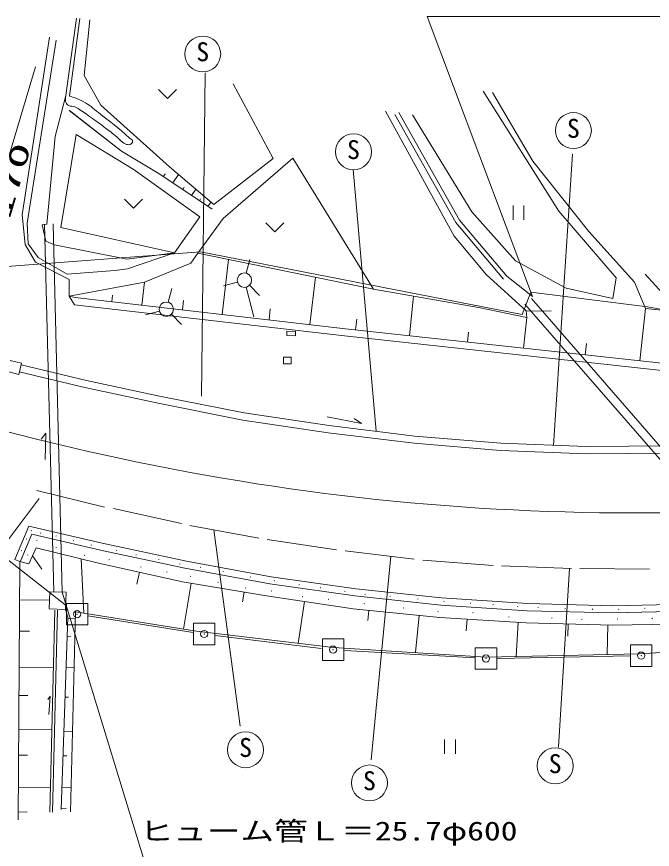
# Model space of a CAD drawing. Units: millimetres, scale not verified. Extents: x 40000 to 680000, y 20000 to 380000.
# Drawn here: x 175754 to 220070, y 235079 to 293084 of the extents above; entities that cross this region are included whole.
import ezdxf
from ezdxf.enums import TextEntityAlignment as Align

# ---------------------------------------------------------------- set-up
doc = ezdxf.new("R2010")
doc.units = ezdxf.units.MM
doc.header["$LTSCALE"] = 1000
doc.header["$PDMODE"] = 32
doc.header["$PDSIZE"] = 500
doc.layers.add('M-BGD-RSTR', color=7, linetype='Continuous', lineweight=13)
doc.styles.add('ＭＳ ゴシック', font='')
doc.styles.get('ＭＳ ゴシック').set_extended_font_data('MS Gothic')

msp = doc.modelspace()

# ---------------------------------------------------------------- linework, layer by layer
at = {"layer": 'M-BGD-RSTR'}
for p, q in [((179189, 287587), (179920, 292987)), ((179438, 287554), (180167, 292953)), ((180861, 292864), (180456, 288975)), ((176137, 279274), (178042, 291663)), ((176496, 278696), (178515, 291453)), ((178515, 291453), (176497, 278696)), ((169918, 265641), (177059, 289600)), ((180456, 288975), (181629, 286911)), ((188641, 266641), (188899, 289168)), ((193635, 283196), (190852, 288397)), ((185649, 288008), (186274, 287383)), ((186899, 288008), (186274, 287383)), ((213541, 279529), (208274, 287895)), ((208916, 287794), (211731, 283017)), ((178442, 284738), (179189, 287587)), ((179427, 286556), (183070, 283724)), ((181629, 286911), (186409, 282629)), ((206252, 277791), (201475, 286490)), ((202129, 286260), (206374, 278742)), ((202390, 286407), (206621, 278914)), ((203357, 286252), (207492, 279486)), ((179902, 284880), (178833, 278388)), ((183867, 282456), (179902, 284880)), ((177850, 278636), (178442, 284738)), ((183070, 283724), (185735, 282112)), ((189490, 280000), (193635, 283196)), ((190146, 279033), (195001, 283222)), ((195001, 283222), (200636, 274107)), ((213180, 263220), (214498, 283506)), ((186409, 282629), (189490, 280000)), ((211731, 283017), (215645, 278107)), ((188518, 279134), (183867, 282456)), ((189384, 279663), (185735, 282112)), ((185993, 281939), (186117, 282124)), ((186643, 281503), (187039, 282092)), ((200817, 264198), (199211, 282437)), ((187331, 281041), (187438, 281200)), ((187947, 280627), (188241, 281066)), ((183275, 280371), (183900, 279746)), ((184525, 280371), (183900, 279746)), ((188490, 280263), (188576, 280392)), ((189086, 279863), (189291, 280169)), ((210372, 279929), (210372, 278929)), ((211122, 279929), (211122, 278929)), ((176348, 277204), (176137, 279274)), ((186750, 276632), (188518, 279134)), ((188391, 276600), (190146, 279033)), ((207492, 279486), (210533, 276082)), ((217555, 274899), (213541, 279529)), ((176569, 277253), (176496, 278696)), ((176497, 278696), (176569, 277254)), ((177524, 278577), (177850, 278636)), ((177796, 277447), (177524, 278577)), ((178337, 253014), (177691, 278629)), ((178937, 252993), (178291, 278644)), ((193131, 278720), (193756, 278095)), ((194381, 278720), (193756, 278095)), ((206374, 278742), (209694, 274804)), ((206621, 278914), (209924, 274997)), ((186750, 276632), (178833, 278388)), ((215645, 278107), (218819, 274584)), ((178387, 277187), (177796, 277447)), ((208503, 275098), (206252, 277791)), ((188561, 276706), (169383, 275248)), ((177079, 275981), (176348, 277204)), ((176569, 277254), (177245, 276310)), ((177245, 276310), (176569, 277253)), ((183427, 276192), (178387, 277187)), ((211006, 272335), (188561, 276706)), ((177245, 276310), (179288, 275141)), ((179288, 275141), (177245, 276310)), ((186750, 276632), (183427, 276192)), ((183479, 275526), (186750, 276632)), ((187890, 275906), (188391, 276600)), ((200636, 274107), (188391, 276600)), ((190073, 272339), (190513, 276168)), ((191760, 275211), (192018, 276177)), ((179414, 274781), (177079, 275981)), ((182607, 275408), (183479, 275526)), ((184675, 274592), (187890, 275906)), ((210533, 276082), (214061, 274165)), ((179288, 275141), (182607, 275408)), ((211262, 272582), (208503, 275098)), ((209924, 274997), (211706, 273589)), ((221019, 273563), (219577, 275148)), ((179423, 273622), (179414, 274781)), ((179423, 273622), (184675, 274592)), ((184490, 272981), (184675, 274592)), ((191148, 274598), (190182, 274339)), ((191985, 274375), (192692, 273668)), ((196200, 271633), (196580, 274933)), ((217325, 273454), (217555, 274899)), ((218819, 274584), (219585, 272752)), ((186322, 273187), (186580, 274153)), ((191754, 274243), (192280, 272166)), ((200636, 274107), (207953, 272826)), ((211590, 273889), (211006, 272335)), ((219721, 272875), (211590, 273889)), ((214061, 274165), (217325, 273454)), ((179780, 273020), (179423, 273622)), ((179837, 273517), (179423, 273622)), ((198669, 271349), (179837, 273517)), ((182391, 273223), (182443, 273679)), ((187313, 272656), (187389, 273320)), ((203129, 270863), (203429, 273618)), ((211637, 273458), (236143, 245284)), ((198612, 270852), (179780, 273020)), ((193350, 271961), (193439, 272736)), ((207953, 272826), (211309, 272126)), ((211185, 273064), (235690, 244890)), ((219188, 269113), (219585, 272752)), ((219585, 272752), (221473, 272555)), ((233537, 270212), (219721, 272875)), ((185710, 272574), (184744, 272314)), ((186547, 272350), (187254, 271644)), ((211077, 269997), (211309, 272126)), ((211309, 272126), (211262, 272582)), ((213012, 272567), (211262, 272582)), ((199376, 271268), (199463, 272021)), ((194580, 270873), (194594, 271173)), ((195199, 271144), (194594, 271173)), ((195184, 270844), (195199, 271144)), ((198669, 271349), (229649, 267973)), ((207187, 270421), (207261, 271103)), ((195184, 270844), (194580, 270873)), ((198612, 270852), (229591, 267477)), ((215397, 269526), (215484, 270322)), ((194361, 269361), (194881, 269361)), ((194362, 268911), (194361, 269361)), ((194880, 268911), (194881, 269361)), ((175303, 269137), (176089, 268944)), ((175898, 268167), (176089, 268944)), ((176060, 268828), (180613, 267740)), ((194362, 268911), (194880, 268911)), ((175112, 268361), (175898, 268167)), ((175941, 268343), (180502, 267252)), ((180613, 267740), (185714, 266640)), ((180502, 267252), (185613, 266151)), ((185714, 266640), (191607, 265478)), ((185613, 266151), (191521, 264985)), ((191607, 265478), (197541, 264594)), ((199790, 264753), (197404, 265203)), ((199279, 265092), (199790, 264753)), ((191521, 264985), (197475, 264099)), ((197541, 264594), (203511, 263872)), ((177469, 263654), (177788, 264062)), ((177788, 264062), (177745, 262228)), ((197475, 264099), (203460, 263374)), ((203460, 263374), (209478, 262863)), ((203511, 263872), (209509, 263363)), ((209509, 263363), (215486, 263130)), ((209478, 262863), (215480, 262630)), ((215486, 263130), (221515, 263188)), ((215480, 262630), (221527, 262687)), ((177158, 260069), (181882, 258923)), ((177336, 259519), (167593, 246625)), ((182507, 258829), (187256, 257767)), ((175626, 255267), (176612, 257592)), ((176612, 257592), (181715, 256404)), ((187836, 257641), (192646, 256757)), ((175995, 255111), (176810, 257033)), ((176757, 257258), (176800, 257283)), ((176810, 257033), (181607, 255916)), ((177401, 257114), (177444, 257139)), ((189509, 257334), (191341, 243651)), ((173257, 256716), (179229, 252038)), ((176419, 256692), (176463, 256717)), ((177148, 256588), (177191, 256613)), ((178481, 256900), (178525, 256925)), ((179692, 256577), (179735, 256602)), ((181715, 256404), (187586, 255153)), ((193222, 256674), (198061, 255942)), ((176063, 255875), (176106, 255900)), ((177110, 256088), (176604, 254969)), ((181370, 255042), (177110, 256088)), ((178494, 256072), (178538, 256097)), ((180939, 256278), (180983, 256303)), ((181607, 255916), (187489, 254663)), ((182698, 255890), (182742, 255915)), ((198663, 255879), (203465, 255302)), ((175971, 255140), (175626, 255267)), ((176503, 255564), (176546, 255589)), ((176857, 255528), (177502, 254606)), ((180243, 255319), (180438, 251524)), ((180462, 255543), (180506, 255568)), ((182188, 255252), (182231, 255276)), ((184059, 255581), (184103, 255606)), ((185644, 255277), (185687, 255301)), ((201849, 255496), (200464, 241319)), ((204076, 255230), (208964, 254855)), ((175858, 237134), (175971, 255140)), ((176604, 254969), (175971, 255140)), ((187319, 253712), (181370, 255042)), ((184387, 254730), (184430, 254755)), ((187107, 254953), (187151, 254978)), ((187489, 254663), (193408, 253577)), ((187586, 255153), (193488, 254070)), ((188546, 254722), (188589, 254747)), ((209550, 254820), (214431, 254641)), ((214304, 254645), (213525, 242202)), ((184321, 254382), (184133, 253543)), ((186207, 254396), (186250, 254420)), ((187859, 254076), (187903, 254101)), ((190134, 254404), (190178, 254429)), ((193488, 254070), (199402, 253225)), ((215009, 254632), (219872, 254588)), ((193172, 252745), (187319, 253712)), ((187921, 253613), (187392, 250414)), ((189780, 253666), (189823, 253690)), ((192041, 254030), (192085, 254055)), ((193408, 253577), (199340, 252729)), ((193697, 253791), (193740, 253816)), ((195424, 253512), (195468, 253537)), ((178063, 253024), (178019, 251829)), ((178063, 253024), (179212, 252983)), ((179212, 252983), (179169, 251788)), ((191608, 253004), (191495, 252322)), ((191693, 253282), (191736, 253307)), ((193490, 253066), (193533, 253091)), ((196905, 253304), (196948, 253329)), ((198604, 253047), (198647, 253072)), ((199402, 253225), (205360, 252590)), ((175954, 252453), (178041, 252440)), ((199215, 251823), (193172, 252745)), ((195813, 252342), (195368, 249427)), ((195664, 252667), (195707, 252692)), ((197467, 252481), (197510, 252506)), ((199340, 252729), (205318, 252092)), ((200028, 252830), (200072, 252855)), ((201767, 252681), (201811, 252705)), ((203694, 252515), (203737, 252540)), ((205360, 252590), (211364, 252203)), ((205523, 252340), (205566, 252365)), ((178019, 251829), (179169, 251788)), ((178414, 251743), (178063, 237673)), ((179313, 251259), (179169, 251788)), ((180721, 252208), (179221, 252208)), ((179221, 252208), (179221, 250708)), ((180721, 250708), (180721, 252208)), ((205260, 251225), (199215, 251823)), ((199972, 252186), (200015, 252211)), ((202703, 251869), (202746, 251894)), ((205318, 252092), (211341, 251704)), ((207373, 252200), (207417, 252225)), ((208957, 252102), (209000, 252127)), ((210641, 251978), (210685, 252003)), ((211364, 252203), (217326, 252049)), ((212092, 251924), (212135, 251949)), ((213967, 251838), (214011, 251863)), ((215875, 251797), (215919, 251822)), ((217326, 252049), (223289, 252190)), ((217699, 251779), (217743, 251804)), ((219514, 251860), (219558, 251885)), ((178613, 251739), (178262, 237667)), ((178867, 237856), (179313, 251259)), ((179503, 237703), (179852, 251617)), ((179852, 251617), (188297, 250270)), ((180724, 251335), (188066, 250187)), ((200309, 251715), (200239, 251010)), ((203819, 251368), (203563, 248780)), ((205105, 251619), (205148, 251644)), ((211274, 250854), (205260, 251225)), ((207535, 251552), (207578, 251577)), ((210047, 251255), (210090, 251279)), ((211341, 251704), (217326, 251549)), ((213049, 251177), (213093, 251202)), ((217326, 251549), (223310, 251691)), ((220025, 251148), (220069, 251172)), ((179221, 250708), (180721, 250708)), ((179310, 251156), (179840, 251138)), ((189579, 250831), (188079, 250831)), ((188079, 250831), (188079, 249331)), ((189579, 249331), (189579, 250831)), ((207149, 251108), (207100, 250310)), ((210721, 250888), (210575, 248521)), ((217308, 250704), (211274, 250854)), ((214207, 250781), (214186, 249923)), ((215124, 251086), (215168, 251111)), ((216964, 250713), (216913, 248653)), ((223353, 250803), (217308, 250704)), ((217609, 251105), (217653, 251130)), ((175941, 250289), (176645, 250284)), ((188297, 250270), (197836, 249132)), ((179269, 249922), (179540, 249913)), ((189593, 249976), (196990, 249073)), ((198566, 249742), (197066, 249742)), ((197066, 249742), (197066, 248242)), ((198566, 248242), (198566, 249742)), ((188079, 249331), (189579, 249331)), ((197836, 249132), (208481, 248478)), ((198635, 248926), (207726, 248411)), ((209220, 249124), (207720, 249124)), ((207720, 249124), (207720, 247624)), ((209220, 247624), (209220, 249124)), ((220042, 249326), (218542, 249326)), ((218542, 249326), (218542, 247826)), ((219181, 248701), (228052, 249240)), ((220042, 247826), (220042, 249326)), ((208481, 248478), (219181, 248701)), ((209274, 248384), (218502, 248551)), ((175925, 247769), (178314, 247754)), ((179196, 247754), (179755, 247735)), ((197066, 248242), (198566, 248242)), ((218542, 247826), (220042, 247826)), ((207720, 247624), (209220, 247624)), ((175912, 245803), (176543, 245799)), ((177929, 245515), (178102, 245740)), ((178102, 245740), (178010, 244467)), ((179128, 245689), (179375, 245680)), ((175898, 243440), (178206, 243425)), ((179048, 243314), (179643, 243294)), ((205590, 242737), (205590, 241737)), ((206340, 242737), (206340, 241737)), ((175886, 241643), (176508, 241639)), ((178991, 241592), (179253, 241583)), ((175872, 239384), (178105, 239370)), ((178917, 239383), (179545, 239362)), ((178869, 237942), (179211, 237930)), ((175861, 237681), (176496, 237677))]:
    msp.add_line(p, q, dxfattribs=at)
for points in [[(211706, 273589), (204372, 293084), (238872, 293084)], [(218819, 274584), (215644, 278107), (211731, 283017), (208915, 287795)], [(185735, 282112), (183069, 283723), (179428, 286555)], [(211262, 272582), (208503, 275098), (206252, 277791), (201475, 286490)], [(186749, 276631), (183479, 275525), (182607, 275407), (179288, 275141)], [(176810, 257033), (181607, 255916), (187489, 254663), (193408, 253577), (199340, 252729), (205318, 252092), (211341, 251704), (217326, 251549), (223310, 251691), (229293, 252060), (232480, 252358)], [(178937, 252993), (184732, 234003), (219202, 233946)], [(179852, 251617), (188297, 250270), (197836, 249132), (208481, 248478), (219181, 248701), (228052, 249240)]]:
    msp.add_lwpolyline(points, dxfattribs=at)
for centre, radius in [((188726, 290483), 1253), ((214563, 285147), 1253), ((199234, 283666), 1253), ((191631, 274728), 500), ((186193, 272704), 500), ((191712, 242019), 1253), ((213292, 240892), 1253), ((200346, 239704), 1253)]:
    msp.add_circle(centre, radius, dxfattribs=at)
msp.add_arc((218777, 429575), 171060, 254.69712, 280.48758, dxfattribs=at)
msp.add_open_spline([(179438, 287554), (179878, 287416), (180030, 287358), (180383, 287175), (180844, 286937), (181048, 286712), (181462, 286398), (182328, 285741), (182807, 285360), (183612, 284629), (183706, 284543), (183855, 284516), (183839, 284394), (183825, 284292), (183767, 284215), (183665, 284184), (183538, 284144), (183447, 284167), (183326, 284224), (183017, 284369), (182918, 284567), (182651, 284781), (182335, 285035), (182150, 285169), (181825, 285413), (181444, 285698), (181233, 285861), (180843, 286134), (180484, 286385), (180290, 286540), (179906, 286752), (179651, 286892), (179354, 286785), (179220, 287044), (179122, 287232), (179142, 287396), (179189, 287587)], degree=3, knots=[0, 0, 0, 0, 1, 1, 1, 2, 2, 2, 3, 3, 3, 4, 4, 4, 5, 5, 5, 6, 6, 6, 7, 7, 7, 8, 8, 8, 9, 9, 9, 10, 10, 10, 11, 11, 11, 12, 12, 12, 12], dxfattribs=at)
for p in [(179971, 251458), (188829, 250081), (197816, 248992), (208470, 248374), (219292, 248576)]:
    msp.add_point(p, dxfattribs=at)

# ---------------------------------------------------------------- texts
at = {"layer": 'M-BGD-RSTR', "style": 'ＭＳ ゴシック'}
for p in [(188726, 289583), (214563, 284247), (199234, 282766), (191712, 241119), (213292, 239992), (200346, 238804)]:
    msp.add_text('S', height=1320, dxfattribs=at).set_placement(p, align=Align.BOTTOM_CENTER)
at = {"layer": 'M-BGD-RSTR', "style": 'ＭＳ ゴシック', "width": 2}
msp.add_text('R=170', height=1320, rotation=73.404, dxfattribs=at).set_placement((172955, 275830), align=Align.TOP_LEFT)
at = {"layer": 'M-BGD-RSTR', "style": 'ＭＳ ゴシック', "width": 1.3}
msp.add_text('ヒューム管Ｌ＝25.7φ600', height=1320, dxfattribs=at).set_placement((184336, 237017), align=Align.TOP_LEFT)

doc.saveas('drawing.dxf')
